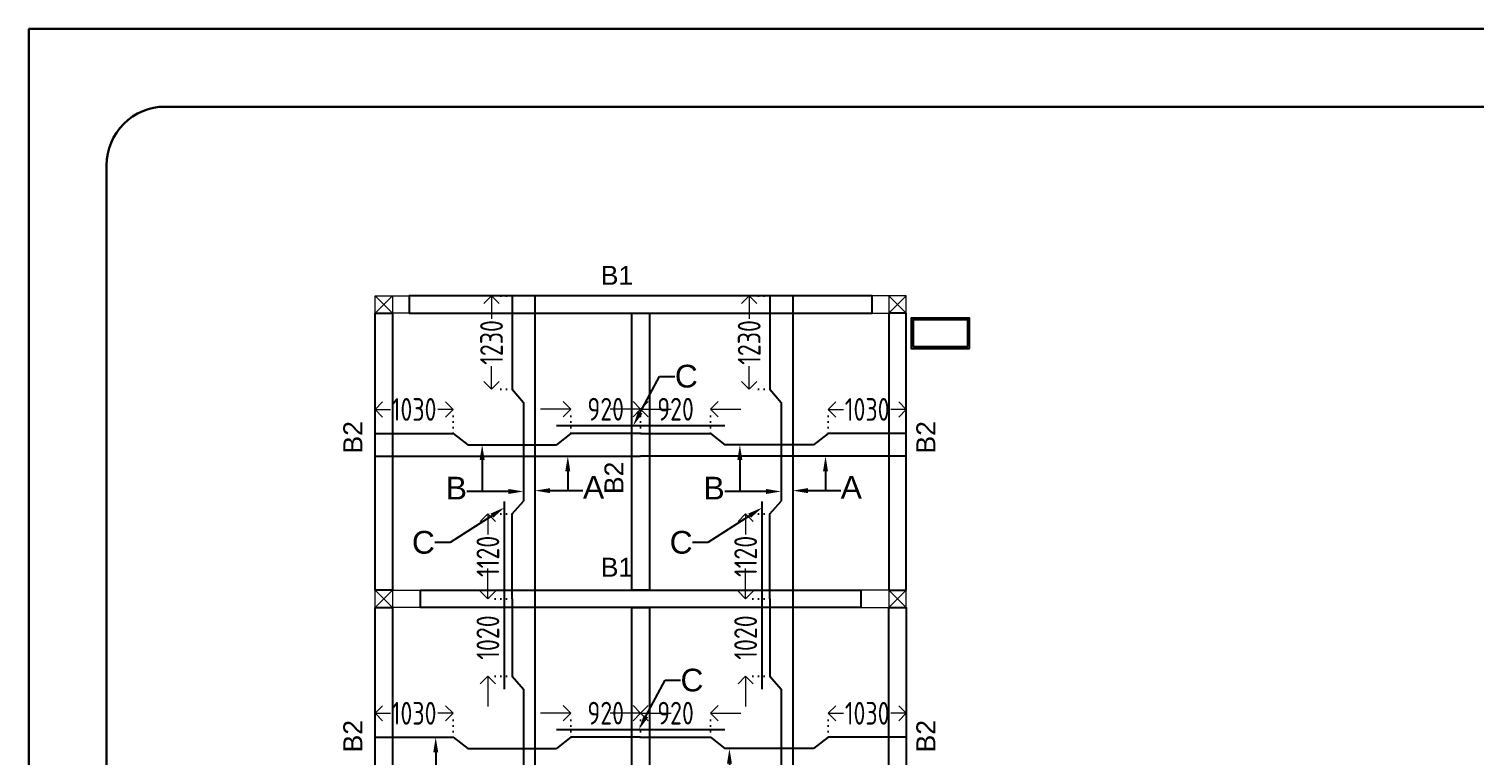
# Model space of a CAD drawing. Header units: inches. Extents: x -605 to 2991212, y -2872845 to 0.
# Drawn here: x 2800878 to 2819921, y -2055401 to -2045825 of the extents above; entities that cross this region are included whole.
import ezdxf
from ezdxf import colors
from ezdxf.entities.mleader import LeaderData, LeaderLine
from ezdxf.enums import TextEntityAlignment as Align
from ezdxf.math import Vec2, Vec3

# ---------------------------------------------------------------- set-up
doc = ezdxf.new("R2010")
doc.units = ezdxf.units.IN
doc.header["$LTSCALE"] = 600
doc.header["$MEASUREMENT"] = 0
doc.linetypes.add('DOT2', pattern=[0.125, 0, -0.125])
for name, color, linetype, lineweight in [('rDIMension', 1, 'Continuous', 18), ('rRCC 2', 40, 'Continuous', 15), ('rREINF 1', 1, 'Continuous', 25), ('rSHEET', 2, 'Continuous', 30)]:
    doc.layers.add(name, color=color, linetype=linetype, lineweight=lineweight)
doc.styles.add('DIM', font='geniso.shx', dxfattribs={"width": 0.85})
doc.styles.get("Standard").update_dxf_attribs({"font": 'arial.ttf'})
doc.dimstyles.new('ST-100', dxfattribs={"dimscale": 100, "dimtxt": 2.5, "dimasz": 2, "dimexe": 0.18, "dimexo": 0.0625, "dimgap": 0.2, "dimtad": 0, "dimdec": 0, "dimzin": 0, "dimdsep": 46, "dimtxsty": 'DIM', "dimblk": 'OPEN90', "dimcen": 0.09, "dimclrd": 256, "dimclrt": 7, "dimadec": 0, "dimazin": 0, "dimtfac": 1, "dimtdec": 0, "dimtofl": 0, "dimtmove": 0, "dimatfit": 3, "dimldrblk": 'OPEN90', "dimfxl": 1, "dimtolj": 1, "dimtzin": 0, "dimlwd": -1, "dimarcsym": 0})

# ---------------------------------------------------------------- blocks, each defined once
blk = doc.blocks.new('_Open90')
at = {"color": 0, "linetype": 'ByBlock', "lineweight": -2}
for p, q in [((0, 0), (-1, 0)), ((-0.5, 0.5), (0, 0)), ((0, 0), (-0.5, -0.5))]:
    blk.add_line(p, q, dxfattribs=at)
blk = doc.blocks.new('*D48')
at = {"layer": 'Defpoints', "color": 0, "linetype": 'ByBlock', "transparency": 16777216}
for p in [(2806469, -2050843), (2805439, -2051158), (2806469, -2051158)]:
    blk.add_point(p, dxfattribs=at)
at = {"layer": 'rDIMension', "color": 0, "linetype": 'DOT2', "lineweight": -2, "transparency": 16777216}
for p, q in [((2805439, -2051158), (2805439, -2050843)), ((2806469, -2051158), (2806469, -2050843))]:
    blk.add_line(p, q, dxfattribs=at)
at = {"layer": 'rDIMension', "transparency": 16777216}
for p, q in [((2805639, -2050843), (2805641, -2050843)), ((2806269, -2050843), (2806267, -2050843))]:
    blk.add_line(p, q, dxfattribs=at)
at = {"layer": 'rDIMension', "linetype": 'ByBlock', "transparency": 16777216, "xscale": 200, "yscale": 200, "zscale": 200, "rotation": 180}
blk.add_blockref('_Open90', (2805439, -2050843), dxfattribs=at)
at = {"layer": 'rDIMension', "linetype": 'ByBlock', "transparency": 16777216, "xscale": 200, "yscale": 200, "zscale": 200}
blk.add_blockref('_Open90', (2806469, -2050843), dxfattribs=at)
at = {"layer": 'rDIMension', "color": 7, "linetype": 'ByBlock', "transparency": 16777216, "insert": (2805954, -2050843), "char_height": 300, "attachment_point": 5, "style": 'DIM'}
blk.add_mtext('\\A1;1030', dxfattribs=at)
blk = doc.blocks.new('*D49')
at = {"layer": 'Defpoints', "color": 0, "linetype": 'ByBlock', "transparency": 16777216}
for p in [(2808939, -2050840), (2808019, -2051158), (2808939, -2051158)]:
    blk.add_point(p, dxfattribs=at)
at = {"layer": 'rDIMension', "transparency": 16777216}
for p, q in [((2807819, -2050840), (2807619, -2050840)), ((2809139, -2050840), (2809339, -2050840))]:
    blk.add_line(p, q, dxfattribs=at)
at = {"layer": 'rDIMension', "color": 0, "linetype": 'DOT2', "lineweight": -2, "transparency": 16777216}
for p, q in [((2808019, -2051158), (2808019, -2050840)), ((2808939, -2051158), (2808939, -2050840))]:
    blk.add_line(p, q, dxfattribs=at)
at = {"layer": 'rDIMension', "linetype": 'ByBlock', "transparency": 16777216, "xscale": 200, "yscale": 200, "zscale": 200}
blk.add_blockref('_Open90', (2808019, -2050840), dxfattribs=at)
at = {"layer": 'rDIMension', "linetype": 'ByBlock', "transparency": 16777216, "xscale": 200, "yscale": 200, "zscale": 200, "rotation": 180}
blk.add_blockref('_Open90', (2808939, -2050840), dxfattribs=at)
at = {"layer": 'rDIMension', "color": 7, "linetype": 'ByBlock', "transparency": 16777216, "insert": (2808479, -2050840), "char_height": 300, "attachment_point": 5, "style": 'DIM'}
blk.add_mtext('\\A1;920', dxfattribs=at)
blk = doc.blocks.new('*D50')
at = {"layer": 'Defpoints', "color": 0, "linetype": 'ByBlock', "transparency": 16777216}
for p in [(2811409, -2050843), (2811409, -2051158), (2812439, -2051158)]:
    blk.add_point(p, dxfattribs=at)
at = {"layer": 'rDIMension', "color": 0, "linetype": 'DOT2', "lineweight": -2, "transparency": 16777216}
for p, q in [((2811409, -2051158), (2811409, -2050843)), ((2812439, -2051158), (2812439, -2050843))]:
    blk.add_line(p, q, dxfattribs=at)
at = {"layer": 'rDIMension', "transparency": 16777216}
for p, q in [((2811609, -2050843), (2811611, -2050843)), ((2812239, -2050843), (2812237, -2050843))]:
    blk.add_line(p, q, dxfattribs=at)
at = {"layer": 'rDIMension', "linetype": 'ByBlock', "transparency": 16777216, "xscale": 200, "yscale": 200, "zscale": 200, "rotation": 180}
blk.add_blockref('_Open90', (2811409, -2050843), dxfattribs=at)
at = {"layer": 'rDIMension', "linetype": 'ByBlock', "transparency": 16777216, "xscale": 200, "yscale": 200, "zscale": 200}
blk.add_blockref('_Open90', (2812439, -2050843), dxfattribs=at)
at = {"layer": 'rDIMension', "color": 7, "linetype": 'ByBlock', "transparency": 16777216, "insert": (2811924, -2050843), "char_height": 300, "attachment_point": 5, "style": 'DIM'}
blk.add_mtext('\\A1;1030', dxfattribs=at)
blk = doc.blocks.new('*D51')
at = {"layer": 'Defpoints', "color": 0, "linetype": 'ByBlock', "transparency": 16777216}
for p in [(2808939, -2050840), (2808939, -2051158), (2809859, -2051158)]:
    blk.add_point(p, dxfattribs=at)
at = {"layer": 'rDIMension', "transparency": 16777216}
for p, q in [((2808739, -2050840), (2808539, -2050840)), ((2810059, -2050840), (2810259, -2050840))]:
    blk.add_line(p, q, dxfattribs=at)
at = {"layer": 'rDIMension', "color": 0, "linetype": 'DOT2', "lineweight": -2, "transparency": 16777216}
for p, q in [((2808939, -2051158), (2808939, -2050840)), ((2809859, -2051158), (2809859, -2050840))]:
    blk.add_line(p, q, dxfattribs=at)
at = {"layer": 'rDIMension', "linetype": 'ByBlock', "transparency": 16777216, "xscale": 200, "yscale": 200, "zscale": 200}
blk.add_blockref('_Open90', (2808939, -2050840), dxfattribs=at)
at = {"layer": 'rDIMension', "linetype": 'ByBlock', "transparency": 16777216, "xscale": 200, "yscale": 200, "zscale": 200, "rotation": 180}
blk.add_blockref('_Open90', (2809859, -2050840), dxfattribs=at)
at = {"layer": 'rDIMension', "color": 7, "linetype": 'ByBlock', "transparency": 16777216, "insert": (2809399, -2050840), "char_height": 300, "attachment_point": 5, "style": 'DIM'}
blk.add_mtext('\\A1;920', dxfattribs=at)
blk = doc.blocks.new('*D52')
at = {"layer": 'Defpoints', "color": 0, "linetype": 'ByBlock', "transparency": 16777216}
for p in [(2807246, -2052221), (2806926, -2053341), (2807246, -2053341)]:
    blk.add_point(p, dxfattribs=at)
at = {"layer": 'rDIMension', "color": 0, "linetype": 'DOT2', "lineweight": -2, "transparency": 16777216}
for p, q in [((2807246, -2052221), (2806926, -2052221)), ((2807246, -2053341), (2806926, -2053341))]:
    blk.add_line(p, q, dxfattribs=at)
at = {"layer": 'rDIMension', "transparency": 16777216}
for p, q in [((2806926, -2052421), (2806926, -2052493)), ((2806926, -2053141), (2806926, -2053069))]:
    blk.add_line(p, q, dxfattribs=at)
at = {"layer": 'rDIMension', "linetype": 'ByBlock', "transparency": 16777216, "xscale": 200, "yscale": 200, "zscale": 200}
for p, rotation in [((2806926, -2052221), 90), ((2806926, -2053341), 270)]:
    blk.add_blockref('_Open90', p, dxfattribs=dict(at, rotation=rotation))
at = {"layer": 'rDIMension', "color": 7, "linetype": 'ByBlock', "transparency": 16777216, "insert": (2806926, -2052781), "char_height": 300, "attachment_point": 5, "rotation": 90, "style": 'DIM'}
blk.add_mtext('\\A1;1120', dxfattribs=at)
blk = doc.blocks.new('*D53')
at = {"layer": 'Defpoints', "color": 0, "linetype": 'ByBlock', "transparency": 16777216}
for p in [(2806974, -2049345), (2807246, -2049345), (2807246, -2050575)]:
    blk.add_point(p, dxfattribs=at)
at = {"layer": 'rDIMension', "color": 0, "linetype": 'DOT2', "lineweight": -2, "transparency": 16777216}
for p, q in [((2807246, -2049345), (2806974, -2049345)), ((2807246, -2050575), (2806974, -2050575))]:
    blk.add_line(p, q, dxfattribs=at)
at = {"layer": 'rDIMension', "transparency": 16777216}
for p, q in [((2806974, -2049545), (2806974, -2049647)), ((2806974, -2050375), (2806974, -2050273))]:
    blk.add_line(p, q, dxfattribs=at)
at = {"layer": 'rDIMension', "linetype": 'ByBlock', "transparency": 16777216, "xscale": 200, "yscale": 200, "zscale": 200}
for p, rotation in [((2806974, -2049345), 90), ((2806974, -2050575), 270)]:
    blk.add_blockref('_Open90', p, dxfattribs=dict(at, rotation=rotation))
at = {"layer": 'rDIMension', "color": 7, "linetype": 'ByBlock', "transparency": 16777216, "insert": (2806974, -2049960), "char_height": 300, "attachment_point": 5, "rotation": 90, "style": 'DIM'}
blk.add_mtext('\\A1;1230', dxfattribs=at)
blk = doc.blocks.new('*D54')
at = {"layer": 'Defpoints', "color": 0, "linetype": 'ByBlock', "transparency": 16777216}
for p in [(2810642, -2052221), (2810322, -2053341), (2810642, -2053341)]:
    blk.add_point(p, dxfattribs=at)
at = {"layer": 'rDIMension', "color": 0, "linetype": 'DOT2', "lineweight": -2, "transparency": 16777216}
for p, q in [((2810642, -2052221), (2810322, -2052221)), ((2810642, -2053341), (2810322, -2053341))]:
    blk.add_line(p, q, dxfattribs=at)
at = {"layer": 'rDIMension', "transparency": 16777216}
for p, q in [((2810322, -2052421), (2810322, -2052493)), ((2810322, -2053141), (2810322, -2053069))]:
    blk.add_line(p, q, dxfattribs=at)
at = {"layer": 'rDIMension', "linetype": 'ByBlock', "transparency": 16777216, "xscale": 200, "yscale": 200, "zscale": 200}
for p, rotation in [((2810322, -2052221), 90), ((2810322, -2053341), 270)]:
    blk.add_blockref('_Open90', p, dxfattribs=dict(at, rotation=rotation))
at = {"layer": 'rDIMension', "color": 7, "linetype": 'ByBlock', "transparency": 16777216, "insert": (2810322, -2052781), "char_height": 300, "attachment_point": 5, "rotation": 90, "style": 'DIM'}
blk.add_mtext('\\A1;1120', dxfattribs=at)
blk = doc.blocks.new('*D55')
at = {"layer": 'Defpoints', "color": 0, "linetype": 'ByBlock', "transparency": 16777216}
for p in [(2810369, -2049345), (2810642, -2049345), (2810642, -2050575)]:
    blk.add_point(p, dxfattribs=at)
at = {"layer": 'rDIMension', "color": 0, "linetype": 'DOT2', "lineweight": -2, "transparency": 16777216}
for p, q in [((2810642, -2049345), (2810369, -2049345)), ((2810642, -2050575), (2810369, -2050575))]:
    blk.add_line(p, q, dxfattribs=at)
at = {"layer": 'rDIMension', "transparency": 16777216}
for p, q in [((2810369, -2049545), (2810369, -2049647)), ((2810369, -2050375), (2810369, -2050273))]:
    blk.add_line(p, q, dxfattribs=at)
at = {"layer": 'rDIMension', "linetype": 'ByBlock', "transparency": 16777216, "xscale": 200, "yscale": 200, "zscale": 200}
for p, rotation in [((2810369, -2049345), 90), ((2810369, -2050575), 270)]:
    blk.add_blockref('_Open90', p, dxfattribs=dict(at, rotation=rotation))
at = {"layer": 'rDIMension', "color": 7, "linetype": 'ByBlock', "transparency": 16777216, "insert": (2810369, -2049960), "char_height": 300, "attachment_point": 5, "rotation": 90, "style": 'DIM'}
blk.add_mtext('\\A1;1230', dxfattribs=at)
blk = doc.blocks.new('*D56')
at = {"layer": 'Defpoints', "color": 0, "linetype": 'ByBlock', "transparency": 16777216}
for p in [(2806469, -2054850), (2805439, -2055166), (2806469, -2055166)]:
    blk.add_point(p, dxfattribs=at)
at = {"layer": 'rDIMension', "color": 0, "linetype": 'DOT2', "lineweight": -2, "transparency": 16777216}
for p, q in [((2805439, -2055166), (2805439, -2054850)), ((2806469, -2055166), (2806469, -2054850))]:
    blk.add_line(p, q, dxfattribs=at)
at = {"layer": 'rDIMension', "transparency": 16777216}
for p, q in [((2805639, -2054850), (2805641, -2054850)), ((2806269, -2054850), (2806267, -2054850))]:
    blk.add_line(p, q, dxfattribs=at)
at = {"layer": 'rDIMension', "linetype": 'ByBlock', "transparency": 16777216, "xscale": 200, "yscale": 200, "zscale": 200, "rotation": 180}
blk.add_blockref('_Open90', (2805439, -2054850), dxfattribs=at)
at = {"layer": 'rDIMension', "linetype": 'ByBlock', "transparency": 16777216, "xscale": 200, "yscale": 200, "zscale": 200}
blk.add_blockref('_Open90', (2806469, -2054850), dxfattribs=at)
at = {"layer": 'rDIMension', "color": 7, "linetype": 'ByBlock', "transparency": 16777216, "insert": (2805954, -2054850), "char_height": 300, "attachment_point": 5, "style": 'DIM'}
blk.add_mtext('\\A1;1030', dxfattribs=at)
blk = doc.blocks.new('*D57')
at = {"layer": 'Defpoints', "color": 0, "linetype": 'ByBlock', "transparency": 16777216}
for p in [(2808939, -2054848), (2808019, -2055166), (2808939, -2055166)]:
    blk.add_point(p, dxfattribs=at)
at = {"layer": 'rDIMension', "transparency": 16777216}
for p, q in [((2807819, -2054848), (2807619, -2054848)), ((2809139, -2054848), (2809339, -2054848))]:
    blk.add_line(p, q, dxfattribs=at)
at = {"layer": 'rDIMension', "color": 0, "linetype": 'DOT2', "lineweight": -2, "transparency": 16777216}
for p, q in [((2808019, -2055166), (2808019, -2054848)), ((2808939, -2055166), (2808939, -2054848))]:
    blk.add_line(p, q, dxfattribs=at)
at = {"layer": 'rDIMension', "linetype": 'ByBlock', "transparency": 16777216, "xscale": 200, "yscale": 200, "zscale": 200}
blk.add_blockref('_Open90', (2808019, -2054848), dxfattribs=at)
at = {"layer": 'rDIMension', "linetype": 'ByBlock', "transparency": 16777216, "xscale": 200, "yscale": 200, "zscale": 200, "rotation": 180}
blk.add_blockref('_Open90', (2808939, -2054848), dxfattribs=at)
at = {"layer": 'rDIMension', "color": 7, "linetype": 'ByBlock', "transparency": 16777216, "insert": (2808479, -2054848), "char_height": 300, "attachment_point": 5, "style": 'DIM'}
blk.add_mtext('\\A1;920', dxfattribs=at)
blk = doc.blocks.new('*D58')
at = {"layer": 'Defpoints', "color": 0, "linetype": 'ByBlock', "transparency": 16777216}
for p in [(2811409, -2054850), (2811409, -2055166), (2812439, -2055166)]:
    blk.add_point(p, dxfattribs=at)
at = {"layer": 'rDIMension', "color": 0, "linetype": 'DOT2', "lineweight": -2, "transparency": 16777216}
for p, q in [((2811409, -2055166), (2811409, -2054850)), ((2812439, -2055166), (2812439, -2054850))]:
    blk.add_line(p, q, dxfattribs=at)
at = {"layer": 'rDIMension', "transparency": 16777216}
for p, q in [((2811609, -2054850), (2811611, -2054850)), ((2812239, -2054850), (2812237, -2054850))]:
    blk.add_line(p, q, dxfattribs=at)
at = {"layer": 'rDIMension', "linetype": 'ByBlock', "transparency": 16777216, "xscale": 200, "yscale": 200, "zscale": 200, "rotation": 180}
blk.add_blockref('_Open90', (2811409, -2054850), dxfattribs=at)
at = {"layer": 'rDIMension', "linetype": 'ByBlock', "transparency": 16777216, "xscale": 200, "yscale": 200, "zscale": 200}
blk.add_blockref('_Open90', (2812439, -2054850), dxfattribs=at)
at = {"layer": 'rDIMension', "color": 7, "linetype": 'ByBlock', "transparency": 16777216, "insert": (2811924, -2054850), "char_height": 300, "attachment_point": 5, "style": 'DIM'}
blk.add_mtext('\\A1;1030', dxfattribs=at)
blk = doc.blocks.new('*D59')
at = {"layer": 'Defpoints', "color": 0, "linetype": 'ByBlock', "transparency": 16777216}
for p in [(2808939, -2054848), (2808939, -2055166), (2809859, -2055166)]:
    blk.add_point(p, dxfattribs=at)
at = {"layer": 'rDIMension', "transparency": 16777216}
for p, q in [((2808739, -2054848), (2808539, -2054848)), ((2810059, -2054848), (2810259, -2054848))]:
    blk.add_line(p, q, dxfattribs=at)
at = {"layer": 'rDIMension', "color": 0, "linetype": 'DOT2', "lineweight": -2, "transparency": 16777216}
for p, q in [((2808939, -2055166), (2808939, -2054848)), ((2809859, -2055166), (2809859, -2054848))]:
    blk.add_line(p, q, dxfattribs=at)
at = {"layer": 'rDIMension', "linetype": 'ByBlock', "transparency": 16777216, "xscale": 200, "yscale": 200, "zscale": 200}
blk.add_blockref('_Open90', (2808939, -2054848), dxfattribs=at)
at = {"layer": 'rDIMension', "linetype": 'ByBlock', "transparency": 16777216, "xscale": 200, "yscale": 200, "zscale": 200, "rotation": 180}
blk.add_blockref('_Open90', (2809859, -2054848), dxfattribs=at)
at = {"layer": 'rDIMension', "color": 7, "linetype": 'ByBlock', "transparency": 16777216, "insert": (2809399, -2054848), "char_height": 300, "attachment_point": 5, "style": 'DIM'}
blk.add_mtext('\\A1;920', dxfattribs=at)
blk = doc.blocks.new('*D127')
at = {"layer": 'Defpoints', "color": 0, "linetype": 'ByBlock', "transparency": 16777216}
for p in [(2806926, -2053341), (2807246, -2053341), (2807246, -2054361)]:
    blk.add_point(p, dxfattribs=at)
at = {"layer": 'rDIMension', "transparency": 16777216}
for p, q in [((2806926, -2053141), (2806926, -2052941)), ((2806926, -2054561), (2806926, -2054761))]:
    blk.add_line(p, q, dxfattribs=at)
at = {"layer": 'rDIMension', "color": 0, "linetype": 'DOT2', "lineweight": -2, "transparency": 16777216}
for p, q in [((2807246, -2053341), (2806926, -2053341)), ((2807246, -2054361), (2806926, -2054361))]:
    blk.add_line(p, q, dxfattribs=at)
at = {"layer": 'rDIMension', "linetype": 'ByBlock', "transparency": 16777216, "xscale": 200, "yscale": 200, "zscale": 200}
for p, rotation in [((2806926, -2053341), 270), ((2806926, -2054361), 90)]:
    blk.add_blockref('_Open90', p, dxfattribs=dict(at, rotation=rotation))
at = {"layer": 'rDIMension', "color": 7, "linetype": 'ByBlock', "transparency": 16777216, "insert": (2806926, -2053851), "char_height": 300, "attachment_point": 5, "rotation": 90, "style": 'DIM'}
blk.add_mtext('\\A1;1020', dxfattribs=at)
blk = doc.blocks.new('*D130')
at = {"layer": 'Defpoints', "color": 0, "linetype": 'ByBlock', "transparency": 16777216}
for p in [(2810322, -2053341), (2810642, -2053341), (2810642, -2054361)]:
    blk.add_point(p, dxfattribs=at)
at = {"layer": 'rDIMension', "transparency": 16777216}
for p, q in [((2810322, -2053141), (2810322, -2052941)), ((2810322, -2054561), (2810322, -2054761))]:
    blk.add_line(p, q, dxfattribs=at)
at = {"layer": 'rDIMension', "color": 0, "linetype": 'DOT2', "lineweight": -2, "transparency": 16777216}
for p, q in [((2810642, -2053341), (2810322, -2053341)), ((2810642, -2054361), (2810322, -2054361))]:
    blk.add_line(p, q, dxfattribs=at)
at = {"layer": 'rDIMension', "linetype": 'ByBlock', "transparency": 16777216, "xscale": 200, "yscale": 200, "zscale": 200}
for p, rotation in [((2810322, -2053341), 270), ((2810322, -2054361), 90)]:
    blk.add_blockref('_Open90', p, dxfattribs=dict(at, rotation=rotation))
at = {"layer": 'rDIMension', "color": 7, "linetype": 'ByBlock', "transparency": 16777216, "insert": (2810322, -2053851), "char_height": 300, "attachment_point": 5, "rotation": 90, "style": 'DIM'}
blk.add_mtext('\\A1;1020', dxfattribs=at)

msp = doc.modelspace()

# ---------------------------------------------------------------- linework, layer by layer
at = {"color": 1, "linetype": 'ByBlock'}
for points in [[(2811988.9, -2049344.9), (2805888.9, -2049344.9), (2805888.9, -2049574.9), (2811988.9, -2049574.9)], [(2805438.9, -2049574.9), (2805668.9, -2049574.9), (2805668.9, -2053225.9), (2805438.9, -2053225.9)], [(2808823.9, -2049574.9), (2809053.9, -2049574.9), (2809053.9, -2053225.9), (2808823.9, -2053225.9)], [(2812438.9, -2049574.9), (2812208.9, -2049574.9), (2812208.9, -2053225.9), (2812438.9, -2053225.9)], [(2806038.9, -2053225.9), (2811838.9, -2053225.9), (2811838.9, -2053455.9), (2806038.9, -2053455.9)], [(2805438.9, -2053455.9), (2805668.9, -2053455.9), (2805668.9, -2056991.9), (2805438.9, -2056991.9)], [(2808823.9, -2053455.9), (2809053.9, -2053455.9), (2809053.9, -2056991.9), (2808823.9, -2056991.9)], [(2812208.9, -2053455.9), (2812438.9, -2053455.9), (2812438.9, -2056991.9), (2812208.9, -2056991.9)]]:
    msp.add_lwpolyline(points, close=True, dxfattribs=at)
at = {"color": 4, "linetype": 'ByBlock'}
for points in [[(2807246.4, -2049344.9), (2807246.4, -2050574.9), (2807396.4, -2050751.7)], [(2807546.4, -2049344.9), (2807546.4, -2053340.9)], [(2810642.2, -2049344.9), (2810642.2, -2050574.9), (2810792.2, -2050751.7)], [(2810942.2, -2049344.9), (2810942.2, -2053340.9)], [(2807396.4, -2050751.7), (2807396.4, -2052053.1)], [(2810792.2, -2050751.7), (2810792.2, -2052053.1)], [(2810047.1, -2051058.5), (2807830.6, -2051058.5)], [(2805438.9, -2051158.5), (2806468.9, -2051158.5), (2806662.1, -2051308.5)], [(2808938.9, -2051158.5), (2808018.9, -2051158.5), (2807830.6, -2051308.5)], [(2808938.9, -2051158.5), (2809858.9, -2051158.5), (2810047.1, -2051308.5)], [(2812438.9, -2051158.5), (2811408.9, -2051158.5), (2811215.6, -2051308.5)], [(2806662.1, -2051308.5), (2807830.6, -2051308.5)], [(2811215.6, -2051308.5), (2810047.1, -2051308.5)], [(2805438.9, -2051458.5), (2808938.9, -2051458.5)], [(2812438.9, -2051458.5), (2808938.9, -2051458.5)], [(2807146.4, -2054532.7), (2807146.4, -2052058.5)], [(2807246.4, -2053340.9), (2807246.4, -2052220.9), (2807396.4, -2052053.1)], [(2810542.2, -2054532.7), (2810542.2, -2052058.5)], [(2810642.2, -2053340.9), (2810642.2, -2052220.9), (2810792.2, -2052053.1)], [(2807246.4, -2053340.9), (2807246.4, -2054360.9), (2807396.4, -2054532.7)], [(2807546.4, -2053340.9), (2807546.4, -2057106.9)], [(2810642.2, -2053340.9), (2810642.2, -2054360.9), (2810792.2, -2054532.7)], [(2810942.2, -2053340.9), (2810942.2, -2057106.9)], [(2807396.4, -2054532.7), (2807396.4, -2055915.1)], [(2810792.2, -2054532.7), (2810792.2, -2055915.1)], [(2805438.9, -2055166), (2806468.9, -2055166), (2806662.1, -2055316)], [(2810047.1, -2055066), (2807830.6, -2055066)], [(2808938.9, -2055166), (2808018.9, -2055166), (2807830.6, -2055316)], [(2808938.9, -2055166), (2809858.9, -2055166), (2810047.1, -2055316)], [(2812438.9, -2055166), (2811408.9, -2055166), (2811215.6, -2055316)], [(2806662.1, -2055316), (2807830.6, -2055316)], [(2811215.6, -2055316), (2810047.1, -2055316)]]:
    msp.add_lwpolyline(points, dxfattribs=at)
at = {"color": 6, "linetype": 'ByBlock'}
msp.add_lwpolyline([(2813273.9, -2050037.4), (2813273.9, -2049637.4), (2812503.9, -2049637.4), (2812503.9, -2050037.4)], close=True, dxfattribs=at)
at = {"color": 3, "linetype": 'ByBlock'}
msp.add_lwpolyline([(2813248.9, -2050012.4), (2813248.9, -2049662.4), (2812528.9, -2049662.4), (2812528.9, -2050012.4)], close=True, dxfattribs=at)
at = {"layer": 'rRCC 2', "color": 6}
for p, q in [((2805438.9, -2049344.9), (2805668.9, -2049574.9)), ((2805438.9, -2049574.9), (2805668.9, -2049344.9)), ((2812438.9, -2049344.9), (2812208.9, -2049574.9)), ((2812438.9, -2049574.9), (2812208.9, -2049344.9)), ((2805438.9, -2053225.9), (2805668.9, -2053455.9)), ((2805438.9, -2053455.9), (2805668.9, -2053225.9)), ((2812438.9, -2053225.9), (2812208.9, -2053455.9)), ((2812438.9, -2053455.9), (2812208.9, -2053225.9))]:
    msp.add_line(p, q, dxfattribs=at)
for points in [[(2805438.9, -2049574.9), (2805438.9, -2049344.9), (2805888.9, -2049344.9), (2805888.9, -2049574.9)], [(2805438.9, -2049344.9), (2805668.9, -2049344.9), (2805668.9, -2049574.9), (2805438.9, -2049574.9)], [(2812438.9, -2049574.9), (2812438.9, -2049344.9), (2811988.9, -2049344.9), (2811988.9, -2049574.9)], [(2812438.9, -2049344.9), (2812208.9, -2049344.9), (2812208.9, -2049574.9), (2812438.9, -2049574.9)], [(2805438.9, -2053455.9), (2805438.9, -2053225.9), (2806038.9, -2053225.9), (2806038.9, -2053455.9)], [(2805438.9, -2053225.9), (2805668.9, -2053225.9), (2805668.9, -2053455.9), (2805438.9, -2053455.9)], [(2812438.9, -2053455.9), (2812438.9, -2053225.9), (2811838.9, -2053225.9), (2811838.9, -2053455.9)], [(2812438.9, -2053225.9), (2812208.9, -2053225.9), (2812208.9, -2053455.9), (2812438.9, -2053455.9)]]:
    msp.add_lwpolyline(points, close=True, dxfattribs=at)
at = {"layer": 'rSHEET'}
msp.add_lwpolyline([(2877048.1, -2153550.4), (2877048.1, -2045824.8), (2800878.4, -2045824.8), (2800878.4, -2153550.4)], close=True, dxfattribs=at)
msp.add_lwpolyline([(2876024.1, -2151755), (2876024.1, -2047620.3, 0.4142136), (2875254.6, -2046850.8), (2802671.9, -2046850.8, 0.4142136), (2801902.5, -2047620.3), (2801902.5, -2151755, 0.4142136), (2802671.9, -2152524.4), (2875254.6, -2152524.4, 0.4142136)], format="xyb", close=True, dxfattribs=at)

# ---------------------------------------------------------------- texts
at = {"layer": 'rRCC 2'}
for p in [(2808627.5, -2049074.7), (2808627.5, -2052923.6)]:
    msp.add_text('B1', height=250, dxfattribs=at).set_placement(p, align=Align.MIDDLE_CENTER)
for p in [(2805146.2, -2051210.6), (2812696.5, -2051210.6), (2808587.5, -2051745.5), (2805146.2, -2055151.8), (2812696.5, -2055151.8)]:
    msp.add_text('B2', height=250, rotation=90, dxfattribs=at).set_placement(p, align=Align.MIDDLE_CENTER)

# ---------------------------------------------------------------- dimensions: what is measured, and where the dimension line sits
at = {"layer": 'rDIMension', "color": 1, "linetype": 'ByBlock'}
for base, p1, p2, angle, picture, middle in [((2806973.7, -2049344.9), (2807246.4, -2050574.9), (2807246.4, -2049344.9), 90, '*D53', (2806973.7, -2049959.9)), ((2810369.5, -2049344.9), (2810642.2, -2050574.9), (2810642.2, -2049344.9), 90, '*D55', (2810369.5, -2049959.9)), ((2808938.9, -2050840.1), (2809858.9, -2051158.5), (2808938.9, -2051158.5), 180, '*D51', (2809398.9, -2050840.1)), ((2806925.8, -2053340.9), (2807246.4, -2052220.9), (2807246.4, -2053340.9), 90, '*D52', (2806925.8, -2052780.9)), ((2810321.6, -2053340.9), (2810642.2, -2052220.9), (2810642.2, -2053340.9), 90, '*D54', (2810321.6, -2052780.9)), ((2806925.7, -2053340.9), (2807246.4, -2054360.9), (2807246.4, -2053340.9), 90, '*D127', (2806925.7, -2053850.9)), ((2810321.5, -2053340.9), (2810642.2, -2054360.9), (2810642.2, -2053340.9), 90, '*D130', (2810321.5, -2053850.9)), ((2808938.9, -2054847.6), (2809858.9, -2055166), (2808938.9, -2055166), 180, '*D59', (2809398.9, -2054847.6))]:
    dim = msp.add_linear_dim(base=base, p1=p1, p2=p2, angle=angle, dimstyle='ST-100', override={"dimtxt": 3, "dimexe": 0, "dimexo": 0, "dimtmove": 1, "dimfxl": 1.25, "dimtfillclr": 256, "dimarcsym": 2}, dxfattribs=at)
    dim.commit()
    dim.dimension.update_dxf_attribs({"geometry": picture, "text_midpoint": middle})
for base, p1, p2, picture, middle in [((2806468.9, -2050842.8), (2805438.9, -2051158.5), (2806468.9, -2051158.5), '*D48', (2805953.9, -2050842.8)), ((2806468.9, -2054850.2), (2805438.9, -2055166), (2806468.9, -2055166), '*D56', (2805953.9, -2054850.2))]:
    dim = msp.add_linear_dim(base=base, p1=p1, p2=p2, dimstyle='ST-100', override={"dimtxt": 3, "dimasz": 2, "dimexe": 0, "dimexo": 0, "dimtmove": 1, "dimfxl": 1.25, "dimtfillclr": 256, "dimarcsym": 2}, dxfattribs=at)
    dim.commit()
    dim.dimension.update_dxf_attribs({"geometry": picture, "text_midpoint": middle, "dimtype": 160})
for base, p1, p2, picture, middle in [((2808938.9, -2050840.1), (2808018.9, -2051158.5), (2808938.9, -2051158.5), '*D49', (2808478.9, -2050840.1)), ((2808938.9, -2054847.6), (2808018.9, -2055166), (2808938.9, -2055166), '*D57', (2808478.9, -2054847.6))]:
    dim = msp.add_linear_dim(base=base, p1=p1, p2=p2, dimstyle='ST-100', override={"dimtxt": 3, "dimexe": 0, "dimexo": 0, "dimtmove": 1, "dimfxl": 1.25, "dimtfillclr": 256, "dimarcsym": 2}, dxfattribs=at)
    dim.commit()
    dim.dimension.update_dxf_attribs({"geometry": picture, "text_midpoint": middle})
for base, p1, p2, picture, middle in [((2811408.9, -2050842.8), (2812438.9, -2051158.5), (2811408.9, -2051158.5), '*D50', (2811923.9, -2050842.8)), ((2811408.9, -2054850.2), (2812438.9, -2055166), (2811408.9, -2055166), '*D58', (2811923.9, -2054850.2))]:
    dim = msp.add_linear_dim(base=base, p1=p1, p2=p2, angle=180, dimstyle='ST-100', override={"dimtxt": 3, "dimasz": 2, "dimexe": 0, "dimexo": 0, "dimtmove": 1, "dimfxl": 1.25, "dimtfillclr": 256, "dimarcsym": 2}, dxfattribs=at)
    dim.commit()
    dim.dimension.update_dxf_attribs({"geometry": picture, "text_midpoint": middle, "dimtype": 160})

# ---------------------------------------------------------------- leaders
at = {"layer": 'rREINF 1', "color": 3, "linetype": 'ByBlock'}
ml = msp.add_multileader_mtext('Standard', dxfattribs=at)
ml.set_content('C', color=3)
ml.set_leader_properties()
ml.build(insert=Vec2(0, 0))
ml.multileader.update_dxf_attribs({"text_top_attachment_type": 0, "text_bottom_attachment_type": 0, "dogleg_length": 200, "arrow_head_size": 200})
ctx = ml.context
ctx.base_point, ctx.char_height, ctx.arrow_head_size, ctx.landing_gap_size, ctx.plane_origin = Vec3(2809389.6, -2050406.6), 300, 200, 0.09, Vec3(2808418.8, -2051309.1)
notes = []
notes.append((ctx, [(0, (1, 1, 0), (2809189.6, -2050406.6), (1, 0), 200, [(0, [(2808840.2, -2051058.5)], 256, [])])]))
ctx.mtext.insert, ctx.mtext.flow_direction = Vec3(2809389.7, -2050254.1), 5
ml = msp.add_multileader_mtext('Standard', dxfattribs=at)
ml.set_content('B', color=3)
ml.set_leader_properties()
ml.build(insert=Vec2(0, 0))
ml.multileader.update_dxf_attribs({"text_top_attachment_type": 0, "text_bottom_attachment_type": 0, "dogleg_length": 200, "arrow_head_size": 200})
ctx = ml.context
ctx.base_point, ctx.char_height, ctx.arrow_head_size, ctx.landing_gap_size, ctx.plane_origin = Vec3(2806424, -2051924.9), 300, 200, 0.09, Vec3(2806884.8, -2051331.6)
ctx.text_align_type = 2
notes.append((ctx, [(0, (1, 1, 0), (2806850.7, -2051924.9), (-1, 0), 200, [(0, [(2806850.7, -2051308.5)], 256, [])])]))
ctx.mtext.insert, ctx.mtext.alignment, ctx.mtext.flow_direction = Vec3(2806650.6, -2051730.5), 3, 5
ml = msp.add_multileader_mtext('Standard', dxfattribs=at)
ml.set_content('B', color=3)
ml.set_leader_properties()
ml.build(insert=Vec2(0, 0))
ml.multileader.update_dxf_attribs({"text_top_attachment_type": 0, "text_bottom_attachment_type": 0, "dogleg_length": 200, "arrow_head_size": 200})
ctx = ml.context
ctx.base_point, ctx.char_height, ctx.arrow_head_size, ctx.landing_gap_size, ctx.plane_origin = Vec3(2809819.8, -2051924.9), 300, 200, 0.09, Vec3(2810280.7, -2051331.6)
ctx.text_align_type = 2
notes.append((ctx, [(0, (1, 1, 0), (2810246.5, -2051924.9), (-1, 0), 200, [(0, [(2810246.5, -2051308.5)], 256, [])])]))
ctx.mtext.insert, ctx.mtext.alignment, ctx.mtext.flow_direction = Vec3(2810046.4, -2051730.5), 3, 5
ml = msp.add_multileader_mtext('Standard', dxfattribs=at)
ml.set_content('A', color=3)
ml.set_leader_properties()
ml.build(insert=Vec2(0, 0))
ml.multileader.update_dxf_attribs({"text_top_attachment_type": 0, "text_bottom_attachment_type": 0, "dogleg_length": 200, "arrow_head_size": 200})
ctx = ml.context
ctx.base_point, ctx.char_height, ctx.arrow_head_size, ctx.landing_gap_size, ctx.plane_origin = Vec3(2808179.1, -2051913.7), 300, 200, 0.09, Vec3(2808132.5, -2051320.5)
notes.append((ctx, [(0, (1, 1, 0), (2807979.1, -2051913.7), (1, 0), 200, [(0, [(2807979.1, -2051458.5)], 256, [])])]))
ctx.mtext.insert, ctx.mtext.flow_direction = Vec3(2808179.2, -2051719.3), 5
ml = msp.add_multileader_mtext('Standard', dxfattribs=at)
ml.set_content('A', color=3)
ml.set_leader_properties()
ml.build(insert=Vec2(0, 0))
ml.multileader.update_dxf_attribs({"text_top_attachment_type": 0, "text_bottom_attachment_type": 0, "dogleg_length": 200, "arrow_head_size": 200})
ctx = ml.context
ctx.base_point, ctx.char_height, ctx.arrow_head_size, ctx.landing_gap_size, ctx.plane_origin = Vec3(2811574.9, -2051913.7), 300, 200, 0.09, Vec3(2811528.4, -2051320.5)
notes.append((ctx, [(0, (1, 1, 0), (2811374.9, -2051913.7), (1, 0), 200, [(0, [(2811374.9, -2051458.5)], 256, [])])]))
ctx.mtext.insert, ctx.mtext.flow_direction = Vec3(2811575, -2051719.3), 5
ml = msp.add_multileader_mtext('Standard', dxfattribs=at)
ml.set_content('', color=3)
ml.set_leader_properties()
ml.build(insert=Vec2(0, 0))
ml.multileader.update_dxf_attribs({"text_top_attachment_type": 0, "text_bottom_attachment_type": 0, "dogleg_length": 200, "arrow_head_size": 200})
ctx = ml.context
ctx.base_point, ctx.char_height, ctx.arrow_head_size, ctx.landing_gap_size, ctx.plane_origin = Vec3(2806650.5, -2051924.9), 300, 200, 0.09, Vec3(2807454.1, -2051924.9)
ctx.text_align_type = 2
notes.append((ctx, [(0, (1, 1, 0), (2806850.7, -2051924.9), (-1, 0), 200, [(0, [(2807396.4, -2051924.9)], 256, [])])]))
ctx.mtext.insert, ctx.mtext.alignment, ctx.mtext.flow_direction = Vec3(2806650.6, -2051774.9), 3, 5
ml = msp.add_multileader_mtext('Standard', dxfattribs=at)
ml.set_content('', color=3)
ml.set_leader_properties()
ml.build(insert=Vec2(0, 0))
ml.multileader.update_dxf_attribs({"text_top_attachment_type": 0, "text_bottom_attachment_type": 0, "dogleg_length": 200, "arrow_head_size": 200})
ctx = ml.context
ctx.base_point, ctx.char_height, ctx.arrow_head_size, ctx.landing_gap_size, ctx.plane_origin = Vec3(2808179.1, -2051913.7), 300, 200, 0.09, Vec3(2807563.3, -2051913.7)
notes.append((ctx, [(0, (1, 1, 0), (2807979.1, -2051913.7), (1, 0), 200, [(0, [(2807546.4, -2051913.7)], 256, [])])]))
ctx.mtext.insert, ctx.mtext.flow_direction = Vec3(2808179.2, -2051763.7), 5
ml = msp.add_multileader_mtext('Standard', dxfattribs=at)
ml.set_content('', color=3)
ml.set_leader_properties()
ml.build(insert=Vec2(0, 0))
ml.multileader.update_dxf_attribs({"text_top_attachment_type": 0, "text_bottom_attachment_type": 0, "dogleg_length": 200, "arrow_head_size": 200})
ctx = ml.context
ctx.base_point, ctx.char_height, ctx.arrow_head_size, ctx.landing_gap_size, ctx.plane_origin = Vec3(2810046.4, -2051924.9), 300, 200, 0.09, Vec3(2810849.9, -2051924.9)
ctx.text_align_type = 2
notes.append((ctx, [(0, (1, 1, 0), (2810246.5, -2051924.9), (-1, 0), 200, [(0, [(2810792.2, -2051924.9)], 256, [])])]))
ctx.mtext.insert, ctx.mtext.alignment, ctx.mtext.flow_direction = Vec3(2810046.4, -2051774.9), 3, 5
ml = msp.add_multileader_mtext('Standard', dxfattribs=at)
ml.set_content('', color=3)
ml.set_leader_properties()
ml.build(insert=Vec2(0, 0))
ml.multileader.update_dxf_attribs({"text_top_attachment_type": 0, "text_bottom_attachment_type": 0, "dogleg_length": 200, "arrow_head_size": 200})
ctx = ml.context
ctx.base_point, ctx.char_height, ctx.arrow_head_size, ctx.landing_gap_size, ctx.plane_origin = Vec3(2811574.9, -2051913.7), 300, 200, 0.09, Vec3(2810959.1, -2051913.7)
notes.append((ctx, [(0, (1, 1, 0), (2811374.9, -2051913.7), (1, 0), 200, [(0, [(2810942.2, -2051913.7)], 256, [])])]))
ctx.mtext.insert, ctx.mtext.flow_direction = Vec3(2811575, -2051763.7), 5
ml = msp.add_multileader_mtext('Standard', dxfattribs=at)
ml.set_content('C', color=3)
ml.set_leader_properties()
ml.build(insert=Vec2(0, 0))
ml.multileader.update_dxf_attribs({"text_top_attachment_type": 0, "text_bottom_attachment_type": 0, "dogleg_length": 200, "arrow_head_size": 200})
ctx = ml.context
ctx.base_point, ctx.char_height, ctx.arrow_head_size, ctx.landing_gap_size, ctx.plane_origin = Vec3(2805962.5, -2052597.6), 300, 200, 0.09, Vec3(2806725, -2052386.4)
ctx.text_align_type = 2
notes.append((ctx, [(1, (1, 1, 0), (2806427.9, -2052597.6), (-1, 0), 200, [(0, [(2807146.4, -2052135.8)], 256, [])])]))
ctx.mtext.insert, ctx.mtext.alignment, ctx.mtext.flow_direction = Vec3(2806227.8, -2052445.1), 3, 5
ml = msp.add_multileader_mtext('Standard', dxfattribs=at)
ml.set_content('C', color=3)
ml.set_leader_properties()
ml.build(insert=Vec2(0, 0))
ml.multileader.update_dxf_attribs({"text_top_attachment_type": 0, "text_bottom_attachment_type": 0, "dogleg_length": 200, "arrow_head_size": 200})
ctx = ml.context
ctx.base_point, ctx.char_height, ctx.arrow_head_size, ctx.landing_gap_size, ctx.plane_origin = Vec3(2809358.3, -2052597.6), 300, 200, 0.09, Vec3(2810120.8, -2052386.4)
ctx.text_align_type = 2
notes.append((ctx, [(1, (1, 1, 0), (2809823.7, -2052597.6), (-1, 0), 200, [(0, [(2810542.2, -2052135.8)], 256, [])])]))
ctx.mtext.insert, ctx.mtext.alignment, ctx.mtext.flow_direction = Vec3(2809623.6, -2052445.1), 3, 5
ml = msp.add_multileader_mtext('Standard', dxfattribs=at)
ml.set_content('C', color=3)
ml.set_leader_properties()
ml.build(insert=Vec2(0, 0))
ml.multileader.update_dxf_attribs({"text_top_attachment_type": 0, "text_bottom_attachment_type": 0, "dogleg_length": 200, "arrow_head_size": 200})
ctx = ml.context
ctx.base_point, ctx.char_height, ctx.arrow_head_size, ctx.landing_gap_size, ctx.plane_origin = Vec3(2809463.8, -2054414.1), 300, 200, 0.09, Vec3(2808493, -2055316.6)
notes.append((ctx, [(0, (1, 1, 0), (2809263.8, -2054414.1), (1, 0), 200, [(0, [(2808914.4, -2055066)], 256, [])])]))
ctx.mtext.insert, ctx.mtext.flow_direction = Vec3(2809463.9, -2054261.6), 5
ml = msp.add_multileader_mtext('Standard', dxfattribs=at)
ml.set_content('B', color=3)
ml.set_leader_properties()
ml.build(insert=Vec2(0, 0))
ml.multileader.update_dxf_attribs({"text_top_attachment_type": 0, "text_bottom_attachment_type": 0, "dogleg_length": 200, "arrow_head_size": 200})
ctx = ml.context
ctx.base_point, ctx.char_height, ctx.arrow_head_size, ctx.landing_gap_size, ctx.plane_origin = Vec3(2805812.3, -2055932.4), 300, 200, 0.09, Vec3(2806273.1, -2055339.1)
ctx.text_align_type = 2
notes.append((ctx, [(0, (1, 1, 0), (2806239, -2055932.4), (-1, 0), 200, [(0, [(2806239, -2055166)], 256, [])])]))
ctx.mtext.insert, ctx.mtext.alignment, ctx.mtext.flow_direction = Vec3(2806038.9, -2055737.9), 3, 5
ml = msp.add_multileader_mtext('Standard', dxfattribs=at)
ml.set_content('B', color=3)
ml.set_leader_properties()
ml.build(insert=Vec2(0, 0))
ml.multileader.update_dxf_attribs({"text_top_attachment_type": 0, "text_bottom_attachment_type": 0, "dogleg_length": 200, "arrow_head_size": 200})
ctx = ml.context
ctx.base_point, ctx.char_height, ctx.arrow_head_size, ctx.landing_gap_size, ctx.plane_origin = Vec3(2809682.4, -2055932.4), 300, 200, 0.09, Vec3(2810143.2, -2055339.1)
ctx.text_align_type = 2
notes.append((ctx, [(0, (1, 1, 0), (2810109.1, -2055932.4), (-1, 0), 200, [(0, [(2810109.1, -2055316)], 256, [])])]))
ctx.mtext.insert, ctx.mtext.alignment, ctx.mtext.flow_direction = Vec3(2809909, -2055737.9), 3, 5
for ctx, leaders in notes:
    for number, flags, end, landing, length, lines in leaders:
        leader = LeaderData()
        leader.index, (leader.has_last_leader_line, leader.has_dogleg_vector, leader.attachment_direction) = number, flags
        leader.last_leader_point, leader.dogleg_vector, leader.dogleg_length = Vec3(end), Vec3(landing), length
        for number, points, colour, breaks in lines:
            line = LeaderLine()
            line.index, line.vertices, line.color, line.breaks = number, Vec3.list(points), colors.encode_raw_color(colour), breaks
            leader.lines.append(line)
        ctx.leaders.append(leader)

doc.saveas('drawing.dxf')
